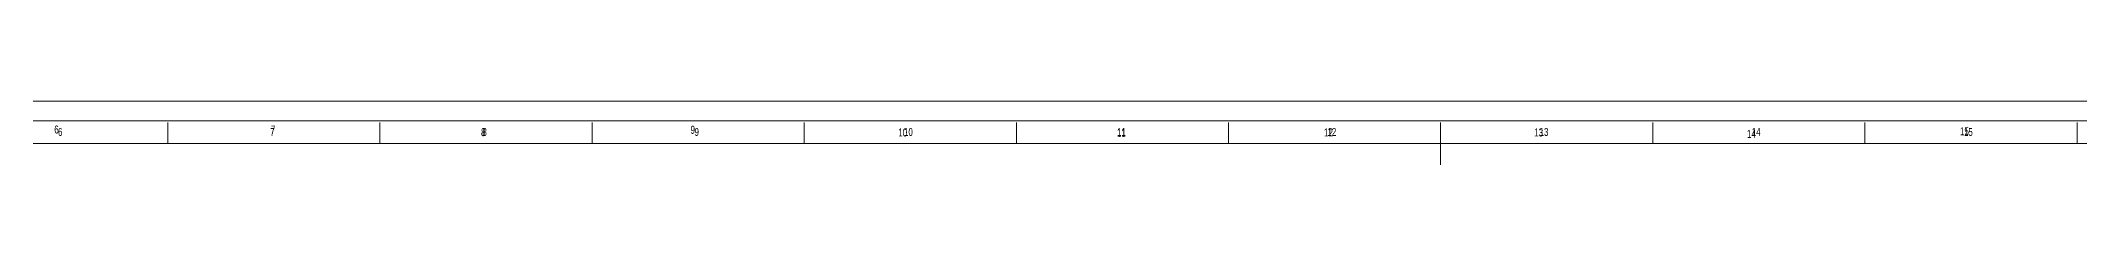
# Model space of a CAD drawing. Header units: millimetres. Extents: x 2640 to 417629, y -244569 to 49807.
# Drawn here: x 91749 to 259901, y 44555 to 49807 of the extents above; entities that cross this region are included whole.
import ezdxf

# ---------------------------------------------------------------- set-up
doc = ezdxf.new("R2010")
doc.units = ezdxf.units.MM
doc.styles.add('SLDTEXTSTYLE0', font='TXT', dxfattribs={"width": 0.75})

# ---------------------------------------------------------------- blocks, each defined once
blk = doc.blocks.new('A0 E1-100')
at = {"color": 1, "linetype": 'Continuous', "lineweight": 18}
for p, q in [((-115342, 82627), (0, 82627)), ((-114361, 81645), (-982, 81645))]:
    blk.add_line(p, q, dxfattribs=at)
at = {"linetype": 'Continuous', "lineweight": 18}
blk.add_line((-114880, 82170), (-470, 82170), dxfattribs=at)
at = {"color": 5, "linetype": 'Continuous', "lineweight": 15}
for p, q in [((-87392, 82135), (-87392, 81644)), ((-82480, 81644), (-82480, 82135)), ((-77567, 82135), (-77567, 81644)), ((-72655, 81644), (-72655, 82135)), ((-67742, 82135), (-67742, 81644)), ((-62830, 81644), (-62830, 82135)), ((-57918, 82135), (-57918, 81153)), ((-53005, 81644), (-53005, 82135)), ((-48093, 82135), (-48093, 81644)), ((-43180, 81644), (-43180, 82135))]:
    blk.add_line(p, q, dxfattribs=at)
at = {"color": 5, "linetype": 'Continuous', "lineweight": 15, "attachment_point": 1, "style": 'SLDTEXTSTYLE0'}
for s, insert, char_height in [('6', (-90017, 82063), 185), ('6', (-89930, 82005), 182), ('7', (-85018, 82005), 182), ('7', (-85003, 82063), 185), ('8', (-80137, 82002), 185), ('8', (-80105, 82005), 182), ('9', (-75286, 82056), 185), ('9', (-75193, 82005), 182), ('10', (-70476, 81995), 185.2), ('10', (-70342, 82005), 182), ('11', (-65414, 81981), 185.2), ('11', (-65409, 82005), 182), ('12', (-60618, 81995), 185.2), ('12', (-60538, 82005), 182), ('13', (-55753, 81995), 185.2), ('13', (-55625, 82005), 182), ('14', (-50826, 81961), 185.2), ('14', (-50713, 82005), 182), ('15', (-45893, 82022), 185.2), ('15', (-45800, 82005), 182)]:
    blk.add_mtext(s, dxfattribs=dict(at, insert=insert, char_height=char_height))

msp = doc.modelspace()

# ---------------------------------------------------------------- block references
at = {"xscale": 3.562703583061889, "yscale": 3.562703583061889, "zscale": 3.562703583061889}
msp.add_blockref('A0 E1-100', (413569.00688, -244568.99233), dxfattribs=at)

doc.saveas('drawing.dxf')
